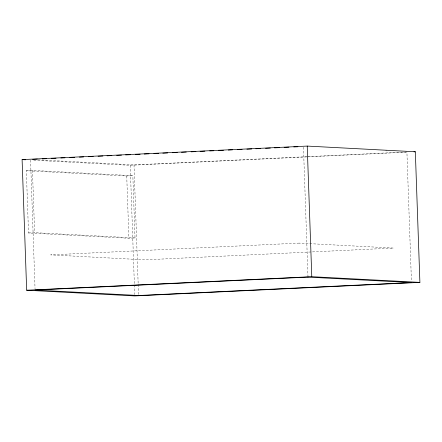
<?xml version="1.0" encoding="UTF-8"?>
<svg xmlns="http://www.w3.org/2000/svg" width="442" height="442" viewBox="0 0 442 442"><rect width="100%" height="100%" fill="white"/><g stroke="black" fill="none" stroke-linecap="round" stroke-linejoin="round"><path stroke-width="0.33" stroke-dasharray="2.21 1.66" d="M38.067 159.844L134.009 164.894L307.676 156.65M308.361 156.617L406.911 151.943L411.425 281.178M33.807 160.231L130.219 165.308L306.521 156.938M307.212 156.904L407.076 152.164M26.343 170.7L32.454 170.413L132.843 175.701L135.02 237.956L128.909 238.249L28.515 232.962L26.343 170.7L126.732 175.988L132.843 175.701M28.515 232.962L34.625 232.669L135.02 237.956M385.667 150.821L387.037 150.893M303.455 147.18L307.969 276.416M134.009 164.894L138.164 283.825M138.186 284.51L138.545 294.82M130.219 165.308L134.368 284.234M134.396 284.924L134.727 294.543M126.732 175.988L128.909 238.249M32.454 170.413L34.625 232.669M30.553 160.131L35.04 288.687M299.19 243.1L50.725 254.89L144.937 259.852L393.402 248.061L299.19 243.1"/><path stroke-width="0.66" d="M22.1 159.612L307.223 146.081L415.336 151.772L419.9 282.388L134.777 295.919L26.664 290.228L22.1 159.612L25.542 159.794M32.592 159.347L37.415 159.12M42.244 158.888L46.377 158.695M51.2 158.463L56.024 158.236M60.847 158.004L64.985 157.811M69.808 157.579L74.632 157.352M79.455 157.125L83.593 156.927M88.417 156.7L93.24 156.468M98.063 156.241L102.887 156.009M107.025 155.816L111.848 155.584M116.671 155.357L121.495 155.125M125.627 154.932L130.451 154.7M135.28 154.473L140.103 154.247M144.236 154.048L149.059 153.822M153.882 153.589L158.706 153.363M162.844 153.164L167.667 152.938M172.49 152.705L177.314 152.479M181.452 152.28L186.275 152.054M191.099 151.821L195.922 151.595M200.055 151.396L204.884 151.17M209.707 150.943L213.84 150.744M218.663 150.518L223.486 150.286M228.315 150.059L232.448 149.86M237.271 149.634L242.094 149.402M246.918 149.175L251.741 148.943M255.879 148.75L260.703 148.518M265.526 148.291L270.349 148.059M274.488 147.866L279.311 147.634M284.134 147.407L288.957 147.18M293.781 146.948L297.919 146.755M413.961 151.838L415.336 151.772M26.664 290.228L311.781 276.692L419.9 282.388M307.223 146.081L311.781 276.692M307.991 277.106L35.089 290.057L138.573 295.51L411.474 282.554L307.991 277.106"/></g></svg>
